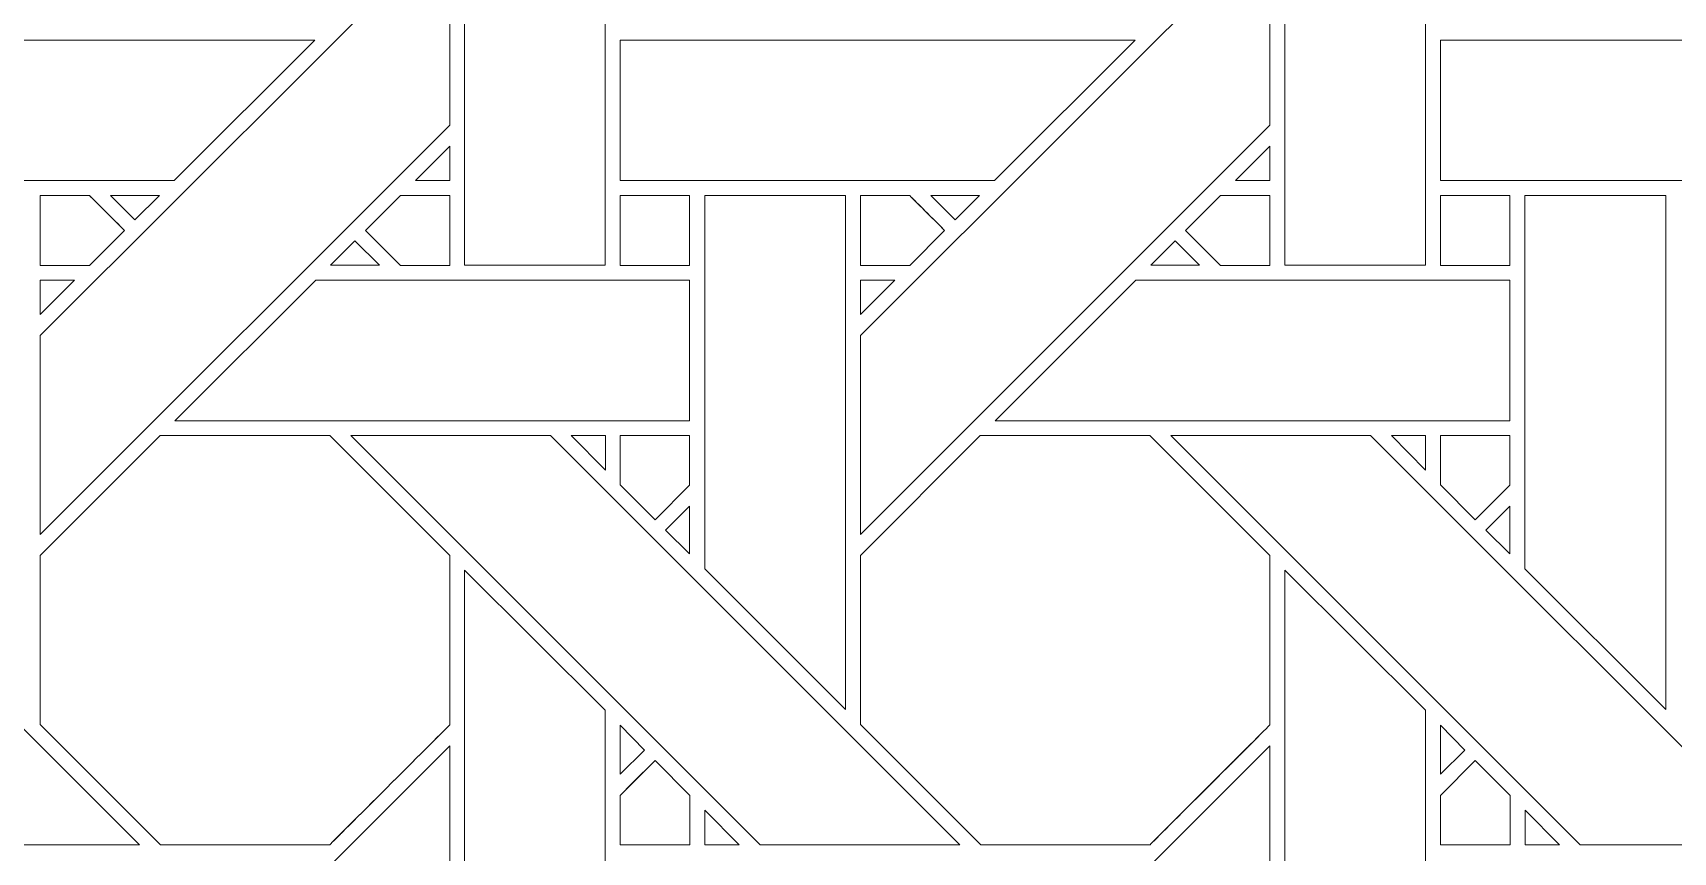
# Model space of a CAD drawing. Header units: inches. Extents: x 4.4 to 20.4, y 1.1 to 17.1.
# Drawn here: x 12.612 to 14.509, y 6.477 to 7.426 of the extents above; entities that cross this region are included whole.
import ezdxf

# ---------------------------------------------------------------- set-up
doc = ezdxf.new("R2010")
doc.units = ezdxf.units.IN
doc.header["$MEASUREMENT"] = 0
doc.layers.add('Design', color=7, linetype='Continuous', lineweight=0)

msp = doc.modelspace()

# ---------------------------------------------------------------- linework, layer by layer
at = {"layer": 'Design'}
for points, knots in [([(4.3829, 17.0948), (4.3829, 17.0948), (4.3829, 1.0948), (4.3829, 1.0948), (4.3829, 1.0948), (20.3829, 1.0948), (20.3829, 1.0948), (20.3829, 1.0948), (20.3829, 17.0948), (20.3829, 17.0948), (20.3829, 17.0948), (4.3829, 17.0948), (4.3829, 17.0948)], [0, 0, 0, 0, 1, 1, 1, 2, 2, 2, 3, 3, 3, 4, 4, 4, 4]), ([(19.3728, 16.2388), (19.3728, 16.2388), (5.2388, 16.2388), (5.2388, 16.2388), (5.2388, 16.2388), (5.2388, 1.9507), (5.2388, 1.9507), (5.2388, 1.9507), (19.5269, 1.9507), (19.5269, 1.9507), (19.5269, 1.9507), (19.5269, 16.2388), (19.5269, 16.2388), (19.5269, 16.2388), (19.3728, 16.2388), (19.3728, 16.2388)], [0, 0, 0, 0, 1, 1, 1, 2, 2, 2, 3, 3, 3, 4, 4, 4, 5, 5, 5, 5]), ([(13.274, 7.5906), (13.274, 7.5906), (13.274, 7.157), (13.274, 7.157), (13.274, 7.157), (13.1112, 7.157), (13.1112, 7.157), (13.1112, 7.157), (13.1112, 7.7528), (13.1112, 7.7528), (13.1112, 7.7528), (13.274, 7.5906), (13.274, 7.5906)], [0, 0, 0, 0, 1, 1, 1, 2, 2, 2, 3, 3, 3, 4, 4, 4, 4]), ([(14.0599, 7.157), (14.0599, 7.157), (14.0599, 7.7528), (14.0599, 7.7528), (14.0599, 7.7528), (14.2227, 7.5906), (14.2227, 7.5906), (14.2227, 7.5906), (14.2227, 7.157), (14.2227, 7.157), (14.2227, 7.157), (14.0599, 7.157), (14.0599, 7.157)], [0, 0, 0, 0, 1, 1, 1, 2, 2, 2, 3, 3, 3, 4, 4, 4, 4]), ([(12.6204, 7.0756), (12.6204, 7.0756), (13.0941, 7.5492), (13.0941, 7.5492), (13.0941, 7.5492), (13.0941, 7.3192), (13.0941, 7.3192), (13.0941, 7.3192), (12.6204, 6.8455), (12.6204, 6.8455), (12.6204, 6.8455), (12.6204, 7.0756), (12.6204, 7.0756)], [0, 0, 0, 0, 1, 1, 1, 2, 2, 2, 3, 3, 3, 4, 4, 4, 4]), ([(13.5691, 7.0756), (13.5691, 7.0756), (14.0428, 7.5492), (14.0428, 7.5492), (14.0428, 7.5492), (14.0428, 7.3192), (14.0428, 7.3192), (14.0428, 7.3192), (13.5691, 6.8455), (13.5691, 6.8455), (13.5691, 6.8455), (13.5691, 7.0756), (13.5691, 7.0756)], [0, 0, 0, 0, 1, 1, 1, 2, 2, 2, 3, 3, 3, 4, 4, 4, 4]), ([(12.3425, 7.255), (12.3425, 7.255), (12.3425, 7.4177), (12.3425, 7.4177), (12.3425, 7.4177), (12.9382, 7.4177), (12.9382, 7.4177), (12.9382, 7.4177), (12.7755, 7.255), (12.7755, 7.255), (12.7755, 7.255), (12.3425, 7.255), (12.3425, 7.255)], [0, 0, 0, 0, 1, 1, 1, 2, 2, 2, 3, 3, 3, 4, 4, 4, 4]), ([(13.2913, 7.255), (13.2913, 7.255), (13.2913, 7.4177), (13.2913, 7.4177), (13.2913, 7.4177), (13.887, 7.4177), (13.887, 7.4177), (13.887, 7.4177), (13.7242, 7.255), (13.7242, 7.255), (13.7242, 7.255), (13.2913, 7.255), (13.2913, 7.255)], [0, 0, 0, 0, 1, 1, 1, 2, 2, 2, 3, 3, 3, 4, 4, 4, 4]), ([(14.24, 7.255), (14.24, 7.255), (14.24, 7.4177), (14.24, 7.4177), (14.24, 7.4177), (14.8357, 7.4177), (14.8357, 7.4177), (14.8357, 7.4177), (14.673, 7.255), (14.673, 7.255), (14.673, 7.255), (14.24, 7.255), (14.24, 7.255)], [0, 0, 0, 0, 1, 1, 1, 2, 2, 2, 3, 3, 3, 4, 4, 4, 4]), ([(13.0543, 7.255), (13.0543, 7.255), (13.0941, 7.2948), (13.0941, 7.2948), (13.0941, 7.2948), (13.0941, 7.255), (13.0941, 7.255), (13.0941, 7.255), (13.0543, 7.255), (13.0543, 7.255)], [0, 0, 0, 0, 1, 1, 1, 2, 2, 2, 3, 3, 3, 3]), ([(14.003, 7.255), (14.003, 7.255), (14.0428, 7.2948), (14.0428, 7.2948), (14.0428, 7.2948), (14.0428, 7.255), (14.0428, 7.255), (14.0428, 7.255), (14.003, 7.255), (14.003, 7.255)], [0, 0, 0, 0, 1, 1, 1, 2, 2, 2, 3, 3, 3, 3]), ([(12.6775, 7.2377), (12.6826, 7.2326), (12.7134, 7.2018), (12.7178, 7.1974), (12.7178, 7.1974), (12.6774, 7.1569), (12.6774, 7.1569), (12.6774, 7.1569), (12.6204, 7.1569), (12.6204, 7.1569), (12.6204, 7.1569), (12.6204, 7.2377), (12.6204, 7.2377), (12.6204, 7.2377), (12.6775, 7.2377), (12.6775, 7.2377)], [0, 0, 0, 0, 1, 1, 1, 2, 2, 2, 3, 3, 3, 4, 4, 4, 5, 5, 5, 5]), ([(12.6204, 7.2377), (12.6204, 7.2377), (12.6775, 7.2377), (12.6775, 7.2377), (12.6829, 7.2323), (12.7178, 7.1974), (12.7178, 7.1974), (12.7178, 7.1974), (12.6774, 7.1569), (12.6774, 7.1569), (12.6774, 7.1569), (12.6204, 7.1569), (12.6204, 7.1569), (12.6204, 7.1569), (12.6204, 7.2377), (12.6204, 7.2377)], [0, 0, 0, 0, 1, 1, 1, 2, 2, 2, 3, 3, 3, 4, 4, 4, 5, 5, 5, 5]), ([(12.7583, 7.2377), (12.7583, 7.2377), (12.73, 7.2096), (12.73, 7.2096), (12.73, 7.2096), (12.7018, 7.2377), (12.7018, 7.2377), (12.7018, 7.2377), (12.7583, 7.2377), (12.7583, 7.2377)], [0, 0, 0, 0, 1, 1, 1, 2, 2, 2, 3, 3, 3, 3]), ([(13.037, 7.1569), (13.037, 7.1569), (12.9966, 7.1973), (12.9966, 7.1973), (12.9966, 7.1973), (13.037, 7.2377), (13.037, 7.2377), (13.037, 7.2377), (13.0941, 7.2377), (13.0941, 7.2377), (13.0941, 7.2377), (13.0941, 7.1569), (13.0941, 7.1569), (13.0941, 7.1569), (13.037, 7.1569), (13.037, 7.1569)], [0, 0, 0, 0, 1, 1, 1, 2, 2, 2, 3, 3, 3, 4, 4, 4, 5, 5, 5, 5]), ([(12.9966, 7.1973), (12.9966, 7.1973), (13.037, 7.2377), (13.037, 7.2377), (13.037, 7.2377), (13.0941, 7.2377), (13.0941, 7.2377), (13.0941, 7.2377), (13.0941, 7.1569), (13.0941, 7.1569), (13.0941, 7.1569), (13.037, 7.1569), (13.037, 7.1569), (13.037, 7.1569), (12.9966, 7.1973), (12.9966, 7.1973)], [0, 0, 0, 0, 1, 1, 1, 2, 2, 2, 3, 3, 3, 4, 4, 4, 5, 5, 5, 5]), ([(13.2913, 7.2377), (13.2913, 7.2377), (13.3715, 7.2377), (13.3715, 7.2377), (13.3715, 7.2377), (13.3715, 7.1569), (13.3715, 7.1569), (13.3715, 7.1569), (13.2913, 7.1569), (13.2913, 7.1569), (13.2913, 7.1569), (13.2913, 7.2377), (13.2913, 7.2377)], [0, 0, 0, 0, 1, 1, 1, 2, 2, 2, 3, 3, 3, 4, 4, 4, 4]), ([(13.3715, 7.2377), (13.3715, 7.2377), (13.3715, 7.1569), (13.3715, 7.1569), (13.3715, 7.1569), (13.2913, 7.1569), (13.2913, 7.1569), (13.2913, 7.1569), (13.2913, 7.2377), (13.2913, 7.2377), (13.2913, 7.2377), (13.3715, 7.2377), (13.3715, 7.2377)], [0, 0, 0, 0, 1, 1, 1, 2, 2, 2, 3, 3, 3, 4, 4, 4, 4]), ([(13.552, 7.2377), (13.552, 7.2377), (13.552, 6.6426), (13.552, 6.6426), (13.552, 6.6426), (13.3891, 6.8055), (13.3891, 6.8055), (13.3891, 6.8055), (13.3891, 7.2377), (13.3891, 7.2377), (13.3891, 7.2377), (13.552, 7.2377), (13.552, 7.2377)], [0, 0, 0, 0, 1, 1, 1, 2, 2, 2, 3, 3, 3, 4, 4, 4, 4]), ([(13.6262, 7.2377), (13.6313, 7.2326), (13.6621, 7.2018), (13.6665, 7.1974), (13.6665, 7.1974), (13.6261, 7.1569), (13.6261, 7.1569), (13.6261, 7.1569), (13.5691, 7.1569), (13.5691, 7.1569), (13.5691, 7.1569), (13.5691, 7.2377), (13.5691, 7.2377), (13.5691, 7.2377), (13.6262, 7.2377), (13.6262, 7.2377)], [0, 0, 0, 0, 1, 1, 1, 2, 2, 2, 3, 3, 3, 4, 4, 4, 5, 5, 5, 5]), ([(13.5691, 7.1569), (13.5691, 7.1569), (13.5691, 7.2377), (13.5691, 7.2377), (13.5691, 7.2377), (13.6262, 7.2377), (13.6262, 7.2377), (13.6316, 7.2323), (13.6665, 7.1974), (13.6665, 7.1974), (13.6665, 7.1974), (13.6261, 7.1569), (13.6261, 7.1569), (13.6261, 7.1569), (13.5691, 7.1569), (13.5691, 7.1569)], [0, 0, 0, 0, 1, 1, 1, 2, 2, 2, 3, 3, 3, 4, 4, 4, 5, 5, 5, 5]), ([(13.6505, 7.2377), (13.6505, 7.2377), (13.707, 7.2377), (13.707, 7.2377), (13.707, 7.2377), (13.6787, 7.2096), (13.6787, 7.2096), (13.6787, 7.2096), (13.6505, 7.2377), (13.6505, 7.2377)], [0, 0, 0, 0, 1, 1, 1, 2, 2, 2, 3, 3, 3, 3]), ([(13.9857, 7.1569), (13.9857, 7.1569), (13.9453, 7.1973), (13.9453, 7.1973), (13.9453, 7.1973), (13.9858, 7.2377), (13.9858, 7.2377), (13.9858, 7.2377), (14.0428, 7.2377), (14.0428, 7.2377), (14.0428, 7.2377), (14.0428, 7.1569), (14.0428, 7.1569), (14.0428, 7.1569), (13.9857, 7.1569), (13.9857, 7.1569)], [0, 0, 0, 0, 1, 1, 1, 2, 2, 2, 3, 3, 3, 4, 4, 4, 5, 5, 5, 5]), ([(13.9453, 7.1973), (13.9453, 7.1973), (13.9858, 7.2377), (13.9858, 7.2377), (13.9858, 7.2377), (14.0428, 7.2377), (14.0428, 7.2377), (14.0428, 7.2377), (14.0428, 7.1569), (14.0428, 7.1569), (14.0428, 7.1569), (13.9857, 7.1569), (13.9857, 7.1569), (13.9857, 7.1569), (13.9453, 7.1973), (13.9453, 7.1973)], [0, 0, 0, 0, 1, 1, 1, 2, 2, 2, 3, 3, 3, 4, 4, 4, 5, 5, 5, 5]), ([(14.24, 7.2377), (14.24, 7.2377), (14.3203, 7.2377), (14.3203, 7.2377), (14.3203, 7.2377), (14.3203, 7.1569), (14.3203, 7.1569), (14.3203, 7.1569), (14.24, 7.1569), (14.24, 7.1569), (14.24, 7.1569), (14.24, 7.2377), (14.24, 7.2377)], [0, 0, 0, 0, 1, 1, 1, 2, 2, 2, 3, 3, 3, 4, 4, 4, 4]), ([(14.24, 7.1569), (14.24, 7.1569), (14.24, 7.2377), (14.24, 7.2377), (14.24, 7.2377), (14.3203, 7.2377), (14.3203, 7.2377), (14.3203, 7.2377), (14.3203, 7.1569), (14.3203, 7.1569), (14.3203, 7.1569), (14.24, 7.1569), (14.24, 7.1569)], [0, 0, 0, 0, 1, 1, 1, 2, 2, 2, 3, 3, 3, 4, 4, 4, 4]), ([(14.5007, 7.2377), (14.5007, 7.2377), (14.5007, 6.6426), (14.5007, 6.6426), (14.5007, 6.6426), (14.3378, 6.8055), (14.3378, 6.8055), (14.3378, 6.8055), (14.3378, 7.2377), (14.3378, 7.2377), (14.3378, 7.2377), (14.5007, 7.2377), (14.5007, 7.2377)], [0, 0, 0, 0, 1, 1, 1, 2, 2, 2, 3, 3, 3, 4, 4, 4, 4]), ([(13.0127, 7.157), (13.0127, 7.157), (12.9562, 7.157), (12.9562, 7.157), (12.9562, 7.157), (12.9845, 7.1852), (12.9845, 7.1852), (12.9845, 7.1852), (13.0127, 7.157), (13.0127, 7.157)], [0, 0, 0, 0, 1, 1, 1, 2, 2, 2, 3, 3, 3, 3]), ([(13.9615, 7.157), (13.9615, 7.157), (13.905, 7.157), (13.905, 7.157), (13.905, 7.157), (13.9332, 7.1852), (13.9332, 7.1852), (13.9332, 7.1852), (13.9615, 7.157), (13.9615, 7.157)], [0, 0, 0, 0, 1, 1, 1, 2, 2, 2, 3, 3, 3, 3]), ([(12.6602, 7.1398), (12.6602, 7.1398), (12.6204, 7.1), (12.6204, 7.1), (12.6204, 7.1), (12.6204, 7.1398), (12.6204, 7.1398), (12.6204, 7.1398), (12.6602, 7.1398), (12.6602, 7.1398)], [0, 0, 0, 0, 1, 1, 1, 2, 2, 2, 3, 3, 3, 3]), ([(12.7762, 6.977), (12.7762, 6.977), (12.9391, 7.1398), (12.9391, 7.1398), (12.9391, 7.1398), (13.3715, 7.1398), (13.3715, 7.1398), (13.3715, 7.1398), (13.3715, 6.977), (13.3715, 6.977), (13.3715, 6.977), (12.7762, 6.977), (12.7762, 6.977)], [0, 0, 0, 0, 1, 1, 1, 2, 2, 2, 3, 3, 3, 4, 4, 4, 4]), ([(13.609, 7.1398), (13.609, 7.1398), (13.5691, 7.1), (13.5691, 7.1), (13.5691, 7.1), (13.5691, 7.1398), (13.5691, 7.1398), (13.5691, 7.1398), (13.609, 7.1398), (13.609, 7.1398)], [0, 0, 0, 0, 1, 1, 1, 2, 2, 2, 3, 3, 3, 3]), ([(13.725, 6.977), (13.725, 6.977), (13.8878, 7.1398), (13.8878, 7.1398), (13.8878, 7.1398), (14.3203, 7.1398), (14.3203, 7.1398), (14.3203, 7.1398), (14.3203, 6.977), (14.3203, 6.977), (14.3203, 6.977), (13.725, 6.977), (13.725, 6.977)], [0, 0, 0, 0, 1, 1, 1, 2, 2, 2, 3, 3, 3, 4, 4, 4, 4]), ([(12.0308, 6.9599), (12.0308, 6.9599), (12.2618, 6.9599), (12.2618, 6.9599), (12.2618, 6.9599), (12.7354, 6.4862), (12.7354, 6.4862), (12.7354, 6.4862), (12.5044, 6.4862), (12.5044, 6.4862), (12.5044, 6.4862), (12.0308, 6.9599), (12.0308, 6.9599)], [0, 0, 0, 0, 1, 1, 1, 2, 2, 2, 3, 3, 3, 4, 4, 4, 4]), ([(12.7591, 6.9598), (12.7591, 6.9598), (12.9553, 6.9598), (12.9553, 6.9598), (12.9553, 6.9598), (13.0941, 6.8211), (13.0941, 6.8211), (13.0941, 6.8211), (13.0941, 6.6249), (13.0941, 6.6249), (13.0763, 6.607), (12.9643, 6.4952), (12.9553, 6.4862), (12.9553, 6.4862), (12.7596, 6.4862), (12.7596, 6.4862), (12.7596, 6.4862), (12.6204, 6.6255), (12.6204, 6.6255), (12.6204, 6.6255), (12.6204, 6.8211), (12.6204, 6.8211), (12.6204, 6.8211), (12.7591, 6.9598), (12.7591, 6.9598)], [0, 0, 0, 0, 1, 1, 1, 2, 2, 2, 3, 3, 3, 4, 4, 4, 5, 5, 5, 6, 6, 6, 7, 7, 7, 8, 8, 8, 8]), ([(12.6204, 6.6255), (12.6204, 6.6255), (12.6204, 6.8211), (12.6204, 6.8211), (12.6204, 6.8211), (12.7591, 6.9598), (12.7591, 6.9598), (12.7591, 6.9598), (12.9553, 6.9598), (12.9553, 6.9598), (12.9553, 6.9598), (13.0941, 6.8211), (13.0941, 6.8211), (13.0941, 6.8211), (13.0941, 6.6249), (13.0941, 6.6249), (13.0756, 6.6063), (12.9638, 6.4947), (12.9553, 6.4862), (12.9553, 6.4862), (12.7596, 6.4862), (12.7596, 6.4862), (12.7596, 6.4862), (12.6204, 6.6255), (12.6204, 6.6255)], [0, 0, 0, 0, 1, 1, 1, 2, 2, 2, 3, 3, 3, 4, 4, 4, 5, 5, 5, 6, 6, 6, 7, 7, 7, 8, 8, 8, 8]), ([(12.9795, 6.9599), (12.9795, 6.9599), (13.2105, 6.9599), (13.2105, 6.9599), (13.2105, 6.9599), (13.6841, 6.4862), (13.6841, 6.4862), (13.6841, 6.4862), (13.4531, 6.4862), (13.4531, 6.4862), (13.4531, 6.4862), (12.9795, 6.9599), (12.9795, 6.9599)], [0, 0, 0, 0, 1, 1, 1, 2, 2, 2, 3, 3, 3, 4, 4, 4, 4]), ([(13.2741, 6.9599), (13.2741, 6.9599), (13.2741, 6.92), (13.2741, 6.92), (13.2741, 6.92), (13.2346, 6.9599), (13.2346, 6.9599), (13.2346, 6.9599), (13.2741, 6.9599), (13.2741, 6.9599)], [0, 0, 0, 0, 1, 1, 1, 2, 2, 2, 3, 3, 3, 3]), ([(13.3715, 6.9599), (13.3715, 6.9599), (13.3715, 6.9023), (13.3715, 6.9023), (13.3715, 6.9023), (13.3316, 6.8623), (13.3316, 6.8623), (13.3316, 6.8623), (13.2913, 6.9027), (13.2913, 6.9027), (13.2913, 6.9027), (13.2913, 6.9599), (13.2913, 6.9599), (13.2913, 6.9599), (13.3715, 6.9599), (13.3715, 6.9599)], [0, 0, 0, 0, 1, 1, 1, 2, 2, 2, 3, 3, 3, 4, 4, 4, 5, 5, 5, 5]), ([(13.3316, 6.8623), (13.3316, 6.8623), (13.2913, 6.9027), (13.2913, 6.9027), (13.2913, 6.9027), (13.2913, 6.9599), (13.2913, 6.9599), (13.2913, 6.9599), (13.3715, 6.9599), (13.3715, 6.9599), (13.3715, 6.9599), (13.3715, 6.9023), (13.3715, 6.9023), (13.3715, 6.9023), (13.3316, 6.8623), (13.3316, 6.8623)], [0, 0, 0, 0, 1, 1, 1, 2, 2, 2, 3, 3, 3, 4, 4, 4, 5, 5, 5, 5]), ([(13.7078, 6.9598), (13.7078, 6.9598), (13.904, 6.9598), (13.904, 6.9598), (13.904, 6.9598), (14.0428, 6.8211), (14.0428, 6.8211), (14.0428, 6.8211), (14.0428, 6.6249), (14.0428, 6.6249), (14.025, 6.607), (13.9131, 6.4952), (13.9041, 6.4862), (13.9041, 6.4862), (13.7084, 6.4862), (13.7084, 6.4862), (13.7084, 6.4862), (13.5691, 6.6255), (13.5691, 6.6255), (13.5691, 6.6255), (13.5691, 6.8211), (13.5691, 6.8211), (13.5691, 6.8211), (13.7078, 6.9598), (13.7078, 6.9598)], [0, 0, 0, 0, 1, 1, 1, 2, 2, 2, 3, 3, 3, 4, 4, 4, 5, 5, 5, 6, 6, 6, 7, 7, 7, 8, 8, 8, 8]), ([(13.5691, 6.6255), (13.5691, 6.6255), (13.5691, 6.8211), (13.5691, 6.8211), (13.5691, 6.8211), (13.7078, 6.9598), (13.7078, 6.9598), (13.7078, 6.9598), (13.904, 6.9598), (13.904, 6.9598), (13.904, 6.9598), (14.0428, 6.8211), (14.0428, 6.8211), (14.0428, 6.8211), (14.0428, 6.6249), (14.0428, 6.6249), (14.0247, 6.6067), (13.9129, 6.495), (13.9041, 6.4862), (13.9041, 6.4862), (13.7084, 6.4862), (13.7084, 6.4862), (13.7084, 6.4862), (13.5691, 6.6255), (13.5691, 6.6255)], [0, 0, 0, 0, 1, 1, 1, 2, 2, 2, 3, 3, 3, 4, 4, 4, 5, 5, 5, 6, 6, 6, 7, 7, 7, 8, 8, 8, 8]), ([(13.9283, 6.9599), (13.9283, 6.9599), (14.1592, 6.9599), (14.1592, 6.9599), (14.1592, 6.9599), (14.6329, 6.4862), (14.6329, 6.4862), (14.6329, 6.4862), (14.4018, 6.4862), (14.4018, 6.4862), (14.4018, 6.4862), (13.9283, 6.9599), (13.9283, 6.9599)], [0, 0, 0, 0, 1, 1, 1, 2, 2, 2, 3, 3, 3, 4, 4, 4, 4]), ([(14.2228, 6.9599), (14.2228, 6.9599), (14.2228, 6.92), (14.2228, 6.92), (14.2228, 6.92), (14.1833, 6.9599), (14.1833, 6.9599), (14.1833, 6.9599), (14.2228, 6.9599), (14.2228, 6.9599)], [0, 0, 0, 0, 1, 1, 1, 2, 2, 2, 3, 3, 3, 3]), ([(14.3203, 6.9599), (14.3203, 6.9599), (14.3203, 6.9023), (14.3203, 6.9023), (14.3203, 6.9023), (14.2803, 6.8623), (14.2803, 6.8623), (14.2803, 6.8623), (14.24, 6.9027), (14.24, 6.9027), (14.24, 6.9027), (14.24, 6.9599), (14.24, 6.9599), (14.24, 6.9599), (14.3203, 6.9599), (14.3203, 6.9599)], [0, 0, 0, 0, 1, 1, 1, 2, 2, 2, 3, 3, 3, 4, 4, 4, 5, 5, 5, 5]), ([(14.2803, 6.8623), (14.2803, 6.8623), (14.24, 6.9027), (14.24, 6.9027), (14.24, 6.9027), (14.24, 6.9599), (14.24, 6.9599), (14.24, 6.9599), (14.3203, 6.9599), (14.3203, 6.9599), (14.3203, 6.9599), (14.3203, 6.9023), (14.3203, 6.9023), (14.3203, 6.9023), (14.2803, 6.8623), (14.2803, 6.8623)], [0, 0, 0, 0, 1, 1, 1, 2, 2, 2, 3, 3, 3, 4, 4, 4, 5, 5, 5, 5]), ([(13.3715, 6.878), (13.3715, 6.878), (13.3715, 6.8229), (13.3715, 6.8229), (13.3715, 6.8229), (13.3438, 6.8503), (13.3438, 6.8503), (13.3438, 6.8503), (13.3715, 6.878), (13.3715, 6.878)], [0, 0, 0, 0, 1, 1, 1, 2, 2, 2, 3, 3, 3, 3]), ([(14.3203, 6.878), (14.3203, 6.878), (14.3203, 6.8229), (14.3203, 6.8229), (14.3203, 6.8229), (14.2925, 6.8503), (14.2925, 6.8503), (14.2925, 6.8503), (14.3203, 6.878), (14.3203, 6.878)], [0, 0, 0, 0, 1, 1, 1, 2, 2, 2, 3, 3, 3, 3]), ([(13.274, 6.6419), (13.274, 6.6419), (13.274, 6.2082), (13.274, 6.2082), (13.274, 6.2082), (13.1112, 6.2082), (13.1112, 6.2082), (13.1112, 6.2082), (13.1112, 6.8041), (13.1112, 6.8041), (13.1112, 6.8041), (13.274, 6.6419), (13.274, 6.6419)], [0, 0, 0, 0, 1, 1, 1, 2, 2, 2, 3, 3, 3, 4, 4, 4, 4]), ([(14.2227, 6.6419), (14.2227, 6.6419), (14.2227, 6.2082), (14.2227, 6.2082), (14.2227, 6.2082), (14.0599, 6.2082), (14.0599, 6.2082), (14.0599, 6.2082), (14.0599, 6.8041), (14.0599, 6.8041), (14.0599, 6.8041), (14.2227, 6.6419), (14.2227, 6.6419)], [0, 0, 0, 0, 1, 1, 1, 2, 2, 2, 3, 3, 3, 4, 4, 4, 4]), ([(13.2913, 6.5677), (13.2913, 6.5677), (13.2913, 6.6244), (13.2913, 6.6244), (13.2913, 6.6244), (13.3195, 6.5958), (13.3195, 6.5958), (13.3195, 6.5958), (13.2913, 6.5677), (13.2913, 6.5677)], [0, 0, 0, 0, 1, 1, 1, 2, 2, 2, 3, 3, 3, 3]), ([(14.24, 6.5677), (14.24, 6.5677), (14.24, 6.6244), (14.24, 6.6244), (14.24, 6.6244), (14.2682, 6.5958), (14.2682, 6.5958), (14.2682, 6.5958), (14.24, 6.5677), (14.24, 6.5677)], [0, 0, 0, 0, 1, 1, 1, 2, 2, 2, 3, 3, 3, 3]), ([(12.6204, 6.1269), (12.6204, 6.1269), (13.0941, 6.6005), (13.0941, 6.6005), (13.0941, 6.6005), (13.0941, 6.3705), (13.0941, 6.3705), (13.0941, 6.3705), (12.6204, 5.8968), (12.6204, 5.8968), (12.6204, 5.8968), (12.6204, 6.1269), (12.6204, 6.1269)], [0, 0, 0, 0, 1, 1, 1, 2, 2, 2, 3, 3, 3, 4, 4, 4, 4]), ([(13.5691, 6.1269), (13.5691, 6.1269), (14.0428, 6.6005), (14.0428, 6.6005), (14.0428, 6.6005), (14.0428, 6.3705), (14.0428, 6.3705), (14.0428, 6.3705), (13.5691, 5.8968), (13.5691, 5.8968), (13.5691, 5.8968), (13.5691, 6.1269), (13.5691, 6.1269)], [0, 0, 0, 0, 1, 1, 1, 2, 2, 2, 3, 3, 3, 4, 4, 4, 4]), ([(13.2913, 6.486), (13.2913, 6.486), (13.2913, 6.5433), (13.2913, 6.5433), (13.2913, 6.5433), (13.3316, 6.5836), (13.3316, 6.5836), (13.3316, 6.5836), (13.3719, 6.5433), (13.3719, 6.5433), (13.3719, 6.5433), (13.3719, 6.486), (13.3719, 6.486), (13.3719, 6.486), (13.2913, 6.486), (13.2913, 6.486)], [0, 0, 0, 0, 1, 1, 1, 2, 2, 2, 3, 3, 3, 4, 4, 4, 5, 5, 5, 5]), ([(13.3049, 6.5569), (13.3049, 6.5569), (13.3316, 6.5836), (13.3316, 6.5836), (13.3316, 6.5836), (13.3719, 6.5433), (13.3719, 6.5433), (13.3719, 6.5433), (13.3719, 6.486), (13.3719, 6.486), (13.3719, 6.486), (13.2913, 6.486), (13.2913, 6.486), (13.2913, 6.486), (13.2913, 6.5433), (13.2913, 6.5433), (13.2913, 6.5433), (13.3049, 6.5569), (13.3049, 6.5569)], [0, 0, 0, 0, 1, 1, 1, 2, 2, 2, 3, 3, 3, 4, 4, 4, 5, 5, 5, 6, 6, 6, 6]), ([(14.24, 6.486), (14.24, 6.486), (14.24, 6.5433), (14.24, 6.5433), (14.24, 6.5433), (14.2803, 6.5836), (14.2803, 6.5836), (14.2803, 6.5836), (14.3207, 6.5433), (14.3207, 6.5433), (14.3207, 6.5433), (14.3207, 6.486), (14.3207, 6.486), (14.3207, 6.486), (14.24, 6.486), (14.24, 6.486)], [0, 0, 0, 0, 1, 1, 1, 2, 2, 2, 3, 3, 3, 4, 4, 4, 5, 5, 5, 5]), ([(14.24, 6.5433), (14.24, 6.5433), (14.2803, 6.5836), (14.2803, 6.5836), (14.2803, 6.5836), (14.3207, 6.5433), (14.3207, 6.5433), (14.3207, 6.5433), (14.3207, 6.486), (14.3207, 6.486), (14.3207, 6.486), (14.24, 6.486), (14.24, 6.486), (14.24, 6.486), (14.24, 6.5433), (14.24, 6.5433)], [0, 0, 0, 0, 1, 1, 1, 2, 2, 2, 3, 3, 3, 4, 4, 4, 5, 5, 5, 5]), ([(13.4289, 6.4862), (13.4289, 6.4862), (13.3892, 6.4862), (13.3892, 6.4862), (13.3892, 6.4862), (13.3892, 6.526), (13.3892, 6.526), (13.3892, 6.526), (13.4289, 6.4862), (13.4289, 6.4862)], [0, 0, 0, 0, 1, 1, 1, 2, 2, 2, 3, 3, 3, 3]), ([(14.3776, 6.4862), (14.3776, 6.4862), (14.3379, 6.4862), (14.3379, 6.4862), (14.3379, 6.4862), (14.3379, 6.526), (14.3379, 6.526), (14.3379, 6.526), (14.3776, 6.4862), (14.3776, 6.4862)], [0, 0, 0, 0, 1, 1, 1, 2, 2, 2, 3, 3, 3, 3])]:
    msp.add_open_spline(points, degree=3, knots=knots, dxfattribs=at)

doc.saveas('drawing.dxf')
